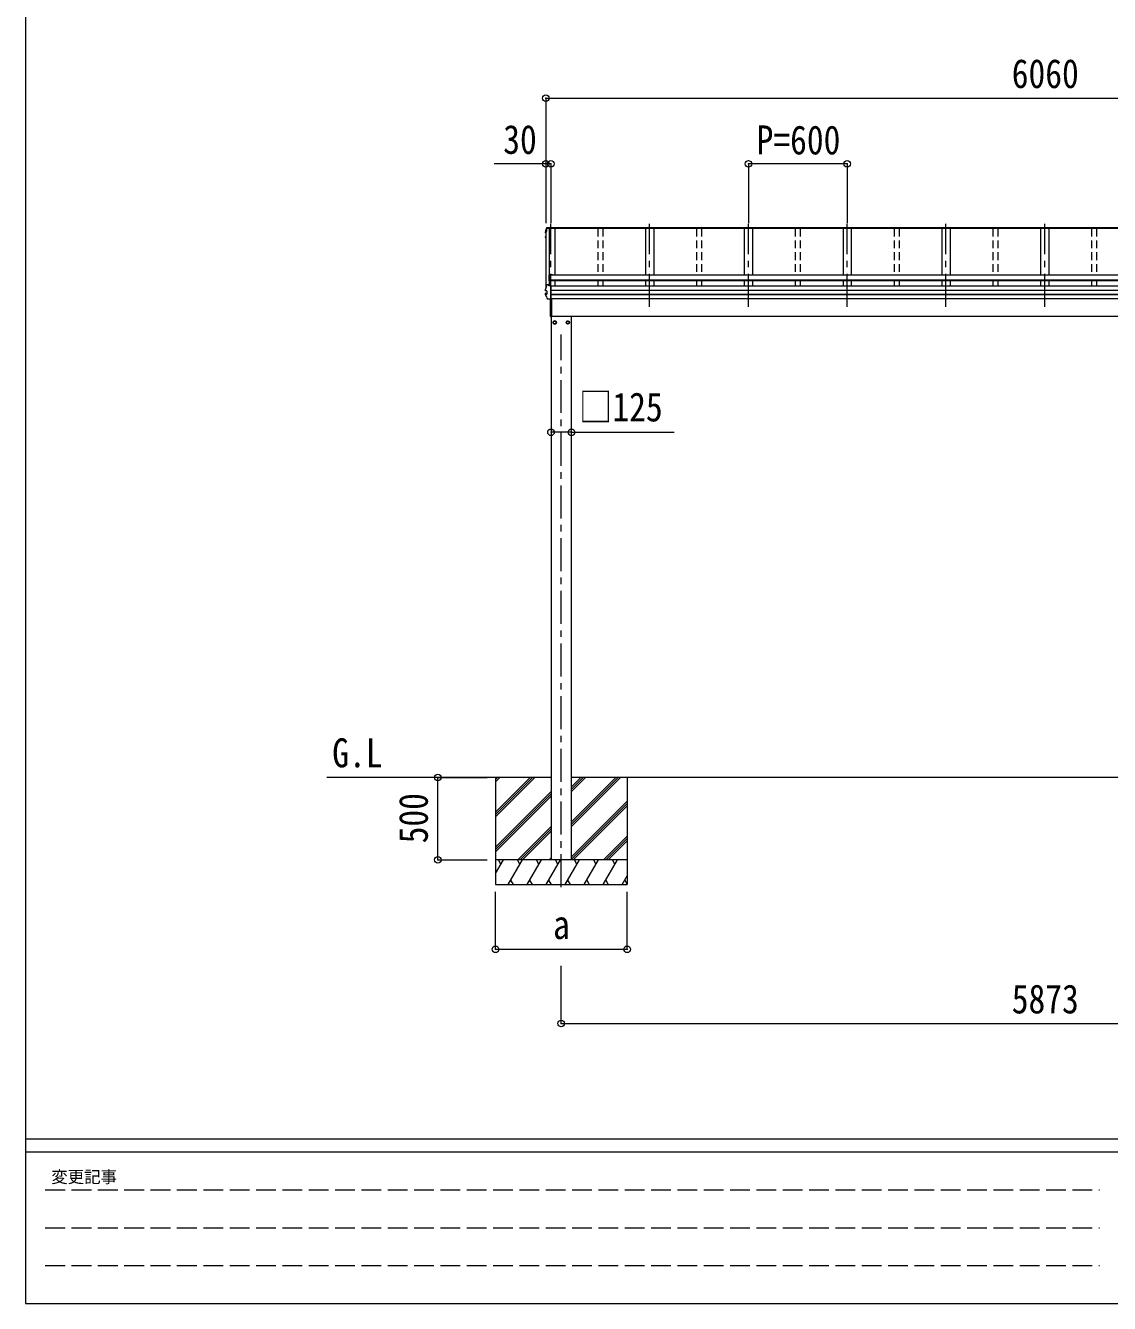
# Model space of a CAD drawing. Units: millimetres at full size, sheet at 1:40. Extents: x -11243 to 11243, y -7760 to 7760.
# Drawn here: x -11243 to -4658, y -7760 to 0 of the extents above; entities that cross this region are included whole.
import ezdxf
from ezdxf.enums import TextEntityAlignment as Align

# ---------------------------------------------------------------- set-up
doc = ezdxf.new("R2010")
doc.units = ezdxf.units.MM
doc.header["$LTSCALE"] = 40
doc.header["$PDMODE"] = 32
doc.header["$PDSIZE"] = 40
for name, pattern in [('CHAIN1', [8, 5, -1, 1, -1]), ('DASHED1', [1.8, 1.2, -0.6]), ('DASHED3', [4, 3, -1])]:
    doc.linetypes.add(name, pattern=pattern)
for name, color, linetype, lineweight in [('0-3_ELV2', 7, 'Continuous', 9), ('0-6_OTH_LINE', 6, 'Continuous', 9), ('F-0_240', 7, 'Continuous', 9)]:
    doc.layers.add(name, color=color, linetype=linetype, lineweight=lineweight)
doc.styles.add('ＭＳ ゴシック', font='')
doc.styles.get('ＭＳ ゴシック').set_extended_font_data('MS Gothic')

msp = doc.modelspace()

# ---------------------------------------------------------------- linework, layer by layer
at = {"layer": '0-3_ELV2', "color": 6}
for p, q in [((-8081.79, -440.23), (-8081.79, -1199.23)), ((-8081.79, -840.23), (-8395.12, -840.23)), ((-8081.79, -840.23), (-8081.79, -1199.23)), ((-8051.79, -840.23), (-8051.79, -1199.23)), ((-6251.79, -840.23), (-6851.79, -840.23)), ((-6851.79, -840.23), (-6851.79, -1199.23)), ((-6251.79, -840.23), (-6251.79, -1199.23)), ((-7925.79, -2470.05), (-8050.79, -2470.05)), ((-7925.79, -2470.05), (-7302.31, -2470.05)), ((-8738.29, -4566.06), (-8439.29, -4566.06)), ((-8738.29, -5066.06), (-8439.29, -5066.06)), ((-8388.29, -5609.6), (-8388.29, -5260.6)), ((-7988.29, -6059.6), (-7988.29, -5709.6))]:
    msp.add_line(p, q, dxfattribs=at)
at = {"layer": '0-3_ELV2', "color": 4}
for p, q in [((-8076.65, -1228.42), (-8076.53, -1228.13)), ((-8076.53, -1228.13), (-8076.35, -1227.87)), ((-8076.35, -1227.87), (-8076.13, -1227.64)), ((-8076.13, -1227.64), (-8075.88, -1227.46)), ((-8075.88, -1227.46), (-8075.6, -1227.33)), ((-8075.6, -1227.33), (-8075.34, -1227.25)), ((-8075.34, -1227.25), (-8075.1, -1227.21)), ((-8026.79, -1232.41), (-8075.22, -1232.41)), ((-8075.1, -1227.21), (-8074.87, -1227.18)), ((-8074.87, -1227.18), (-8074.62, -1227.17)), ((-8074.62, -1227.17), (-8074.33, -1227.15)), ((-8074.33, -1227.15), (-8074.02, -1227.15)), ((-8074.02, -1227.15), (-8073.71, -1227.15)), ((-8073.79, -1227.15), (-8073.79, -1227.15)), ((-8073.79, -1227.16), (-8073.79, -1227.15)), ((-8073.79, -1227.15), (-8048.79, -1227.15)), ((-8048.79, -1229.68), (-8062.99, -1229.68)), ((-8062.76, -1232.26), (-8062.76, -1231.91)), ((-8062.69, -1232.41), (-8062.69, -1575.75)), ((-8051.79, -1232.17), (-8062.61, -1232.17)), ((-8062.09, -1232.41), (-8062.09, -1579.7)), ((-8051.79, -1231.18), (-8051.79, -1232.18)), ((-8048.79, -1231.18), (-8051.79, -1231.18)), ((-2051.79, -1231.5), (-8051.79, -1231.5)), ((-2051.79, -1232.4), (-8051.79, -1232.4)), ((-8048.79, -1231.5), (-8048.79, -1227.15)), ((-2054.79, -1229.23), (-8048.79, -1229.23)), ((-8026.79, -1232.32), (-8026.79, -1516.59)), ((-7476.79, -1232.32), (-7476.79, -1516.59)), ((-7426.79, -1232.32), (-7426.79, -1516.59)), ((-6876.73, -1232.32), (-6876.73, -1516.59)), ((-6826.73, -1232.32), (-6826.73, -1516.59)), ((-6276.79, -1232.32), (-6276.79, -1516.59)), ((-6226.79, -1232.32), (-6226.79, -1516.59)), ((-5676.79, -1232.32), (-5676.79, -1516.59)), ((-5626.79, -1232.32), (-5626.79, -1516.59)), ((-5076.79, -1232.32), (-5076.79, -1516.59)), ((-5026.79, -1232.32), (-5026.79, -1516.59)), ((-8084.2, -1284.11), (-8084.2, -1280.05)), ((-8082.7, -1288.08), (-8084.11, -1284.59)), ((-8084.06, -1254.72), (-8084.1, -1254.98)), ((-8084.1, -1254.98), (-8084.1, -1255.03)), ((-8084.1, -1259.08), (-8084.1, -1255.03)), ((-8081.79, -1282.58), (-8083.15, -1282.84)), ((-8083.05, -1260.35), (-8081.79, -1260.6)), ((-8081.79, -1290.31), (-8082.7, -1288.08)), ((-8081.79, -1284.1), (-8082.63, -1284.26)), ((-8081.79, -1278.48), (-8082.62, -1278.59)), ((-8082.62, -1278.59), (-8082.62, -1278.59)), ((-8081.79, -1259.07), (-8082.55, -1258.92)), ((-8081.79, -1258.72), (-8082.47, -1258.59)), ((-8081.79, -1255.77), (-8081.79, -1592.55)), ((-8063.89, -1516.56), (-8063.89, -1546.02)), ((-8061.89, -1546.02), (-8063.89, -1546.02)), ((-8041.89, -1514.56), (-8061.89, -1514.56)), ((-8041.89, -1516.09), (-8061.89, -1516.09)), ((-8061.89, -1550.61), (-8061.89, -1516.09)), ((-2041.69, -1516.72), (-8061.89, -1516.72)), ((-2041.69, -1545.75), (-8061.89, -1545.75)), ((-2041.69, -1547.49), (-8061.89, -1547.49)), ((-2041.69, -1550.61), (-8061.89, -1550.61)), ((-8041.89, -1514.56), (-8041.89, -1516.72)), ((-8026.79, -1548.56), (-8026.79, -1582.23)), ((-7476.79, -1550.61), (-7476.79, -1582.23)), ((-7426.79, -1550.61), (-7426.79, -1582.23)), ((-6876.73, -1550.61), (-6876.73, -1582.23)), ((-6826.73, -1550.61), (-6826.73, -1582.23)), ((-6276.79, -1550.61), (-6276.79, -1582.23)), ((-6226.79, -1550.61), (-6226.79, -1582.23)), ((-5676.79, -1550.61), (-5676.79, -1582.23)), ((-5626.79, -1550.61), (-5626.79, -1582.23)), ((-5076.79, -1550.61), (-5076.79, -1582.23)), ((-5026.79, -1550.61), (-5026.79, -1582.23)), ((-8084.2, -1634.17), (-8084.2, -1626.77)), ((-8084.06, -1601.43), (-8084.1, -1601.69)), ((-8084.1, -1601.69), (-8084.1, -1601.74)), ((-8084.1, -1609.12), (-8084.1, -1601.74)), ((-8084.1, -1609.07), (-8084.06, -1608.81)), ((-8084.1, -1609.17), (-8084.1, -1609.07)), ((-8084.03, -1609.55), (-8084.08, -1609.17)), ((-8083.85, -1609.89), (-8084.03, -1609.55)), ((-8083.59, -1610.16), (-8083.85, -1609.89)), ((-8083.31, -1610.34), (-8083.59, -1610.16)), ((-8083.08, -1610.43), (-8083.31, -1610.34)), ((-8083.27, -1609.25), (-8083.22, -1608.92)), ((-8083.26, -1609.58), (-8083.27, -1609.25)), ((-8083.2, -1609.89), (-8083.26, -1609.58)), ((-8083.07, -1610.16), (-8083.2, -1609.89)), ((-8083.15, -1625.5), (-8077.19, -1624.34)), ((-8082.83, -1610.51), (-8083.08, -1610.43)), ((-8082.91, -1610.38), (-8083.07, -1610.16)), ((-8082.7, -1610.53), (-8082.91, -1610.38)), ((-8082.56, -1610.58), (-8082.83, -1610.51)), ((-8082.47, -1610.6), (-8082.7, -1610.53)), ((-8076.22, -1611.37), (-8082.47, -1610.6)), ((-8082.47, -1610.6), (-8082.47, -1610.6)), ((-8076.8, -1611.39), (-8076.84, -1611.29)), ((-8076.79, -1611.5), (-8076.8, -1611.39)), ((-8076.79, -1611.5), (-8076.79, -1630.72)), ((-8076.22, -1611.37), (-8076.13, -1611.4)), ((-8076.22, -1611.37), (-8076.22, -1611.37)), ((-8076.13, -1611.4), (-8076.06, -1611.45)), ((-8076.06, -1611.45), (-8076, -1611.52)), ((-8076, -1611.52), (-8075.95, -1611.62)), ((-8075.95, -1611.62), (-8075.92, -1611.73)), ((-8075.92, -1611.73), (-8075.91, -1611.85)), ((-8075.03, -1573.43), (-8062.99, -1573.43)), ((-8062.76, -1574.92), (-8062.99, -1573.43)), ((-8062.99, -1580.05), (-8062.99, -1573.43)), ((-8048.79, -1580.05), (-8062.99, -1580.05)), ((-8062.76, -1574.92), (-8062.76, -1575.27)), ((-8062.03, -1580.05), (-8062.76, -1575.27)), ((-8062.61, -1580.05), (-8062.61, -1576.37)), ((-8062.05, -1580.05), (-8062.61, -1576.37)), ((-8048.79, -1662.47), (-8048.79, -1580.05)), ((-2054.79, -1582.23), (-8048.79, -1582.23)), ((-2054.79, -1608.75), (-8048.79, -1608.75)), ((-2054.79, -1609.64), (-8048.79, -1609.64)), ((-8084.21, -1634.33), (-8084.2, -1634.15)), ((-8084.17, -1634.5), (-8084.21, -1634.33)), ((-8084.09, -1634.66), (-8084.17, -1634.5)), ((-8084.11, -1634.65), (-8081.25, -1641.46)), ((-8083.42, -1634.18), (-8083.37, -1633.82)), ((-8083.4, -1634.53), (-8083.42, -1634.18)), ((-8083.3, -1634.86), (-8083.4, -1634.53)), ((-8083.37, -1633.82), (-8083.26, -1633.49)), ((-8083.26, -1633.49), (-8083.09, -1633.2)), ((-8083.09, -1633.2), (-8082.87, -1633)), ((-8082.87, -1633), (-8082.62, -1632.88)), ((-8082.62, -1632.88), (-8076.22, -1631.19)), ((-8082.62, -1632.88), (-8082.62, -1632.88)), ((-8081.25, -1641.46), (-8078.31, -1648.2)), ((-8078.31, -1648.2), (-8075.27, -1654.84)), ((-8076.22, -1631.19), (-8076.13, -1631.15)), ((-8076.22, -1631.19), (-8076.22, -1631.19)), ((-8076.13, -1631.15), (-8076.06, -1631.09)), ((-8076.06, -1631.09), (-8076, -1631)), ((-8076, -1631), (-8075.95, -1630.9)), ((-8075.95, -1630.9), (-8075.92, -1630.79)), ((-8075.92, -1630.79), (-8075.91, -1630.67)), ((-8075.27, -1654.84), (-8072.15, -1661.41)), ((-8071.98, -1661.69), (-8072.16, -1661.36)), ((-8071.72, -1661.97), (-8071.98, -1661.69)), ((-8071.42, -1662.19), (-8071.72, -1661.97)), ((-8071.08, -1662.33), (-8071.42, -1662.19)), ((-8070.77, -1662.4), (-8071.08, -1662.33)), ((-8070.5, -1662.44), (-8070.77, -1662.4)), ((-8070.18, -1662.46), (-8070.5, -1662.44)), ((-8069.83, -1662.47), (-8070.18, -1662.46)), ((-8069.45, -1662.47), (-8069.83, -1662.47)), ((-8048.79, -1662.47), (-8069.43, -1662.47)), ((-8053.79, -1766.66), (-8053.79, -1662.47)), ((-8053.29, -1767.06), (-8053.29, -1662.47)), ((-2054.79, -1632.87), (-8048.79, -1632.87)), ((-2054.79, -1634.79), (-8048.79, -1634.79)), ((-2054.79, -1659.83), (-8048.79, -1659.83)), ((-8046.79, -1659.83), (-8046.79, -1764.66)), ((-8053.29, -1767.06), (-8053.29, -1767.12)), ((-8053.29, -1767.06), (-8053.29, -1767.06)), ((-8053.29, -1767.12), (-8053.29, -1767.16)), ((-8053.29, -1767.16), (-8053.29, -1767.16)), ((-8053.29, -1767.16), (-8051.79, -1767.16)), ((-8053.29, -1767.16), (-8053.29, -1767.16)), ((-8051.79, -1767.16), (-8051.79, -1764.66)), ((-8051.79, -1764.66), (-8046.79, -1764.66)), ((-2171.08, -1766.06), (-8051.79, -1766.06)), ((-8050.79, -1766.06), (-8050.79, -5066.06)), ((-7925.79, -5066.06), (-7925.79, -1766.06)), ((-8028.29, -1793.25), (-8036.79, -1798.15)), ((-8036.79, -1798.15), (-8036.79, -1807.97)), ((-8036.79, -1807.97), (-8028.29, -1812.88)), ((-8019.79, -1798.15), (-8028.29, -1793.25)), ((-8028.29, -1812.88), (-8019.79, -1807.97)), ((-8019.79, -1807.97), (-8019.79, -1798.15)), ((-8019.69, -1802.81), (-8019.79, -1802.81)), ((-8019.69, -1803.31), (-8019.79, -1803.31)), ((-7956.88, -1802.81), (-7956.78, -1802.81)), ((-7956.88, -1803.31), (-7956.78, -1803.31)), ((-7956.79, -1798.15), (-7948.29, -1793.25)), ((-7956.79, -1807.97), (-7956.79, -1798.15)), ((-7948.29, -1812.88), (-7956.79, -1807.97)), ((-7948.29, -1793.25), (-7939.79, -1798.15)), ((-7939.79, -1807.97), (-7948.29, -1812.88)), ((-7939.79, -1798.15), (-7939.79, -1807.97))]:
    msp.add_line(p, q, dxfattribs=at)
at = {"layer": '0-3_ELV2', "color": 5, "linetype": 'CHAIN1'}
for p, q in [((-8051.73, -1708.06), (-8051.73, -1203.88)), ((-7451.79, -1708.06), (-7451.79, -1203.88)), ((-6851.79, -1708.06), (-6851.79, -1203.88)), ((-6251.79, -1708.06), (-6251.79, -1203.88)), ((-5651.79, -1708.06), (-5651.79, -1203.88)), ((-5051.79, -1708.06), (-5051.79, -1203.88)), ((-7988.29, -5232.58), (-7988.29, -1875.49))]:
    msp.add_line(p, q, dxfattribs=at)
at = {"layer": '0-3_ELV2', "color": 4, "linetype": 'DASHED1'}
for p, q in [((-7766.79, -1232.32), (-7766.79, -1516.72)), ((-7736.79, -1232.32), (-7736.79, -1516.72)), ((-7166.79, -1232.32), (-7166.79, -1516.72)), ((-7136.79, -1232.32), (-7136.79, -1516.72)), ((-6566.79, -1232.32), (-6566.79, -1516.72)), ((-6536.79, -1232.32), (-6536.79, -1516.72)), ((-5966.79, -1232.32), (-5966.79, -1516.72)), ((-5936.79, -1232.32), (-5936.79, -1516.72)), ((-5366.79, -1232.32), (-5366.79, -1516.72)), ((-5336.79, -1232.32), (-5336.79, -1516.72)), ((-4766.79, -1232.32), (-4766.79, -1516.72)), ((-4736.79, -1232.32), (-4736.79, -1516.72)), ((-7766.79, -1550.61), (-7766.79, -1582.23)), ((-7736.79, -1550.61), (-7736.79, -1582.23)), ((-7166.79, -1550.61), (-7166.79, -1582.23)), ((-7136.79, -1550.61), (-7136.79, -1582.23)), ((-6566.79, -1550.61), (-6566.79, -1582.23)), ((-6536.79, -1550.61), (-6536.79, -1582.23)), ((-5966.79, -1550.61), (-5966.79, -1582.23)), ((-5936.79, -1550.61), (-5936.79, -1582.23)), ((-5366.79, -1550.61), (-5366.79, -1582.23)), ((-5336.79, -1550.61), (-5336.79, -1582.23)), ((-4766.79, -1550.61), (-4766.79, -1582.23)), ((-4736.79, -1550.61), (-4736.79, -1582.23))]:
    msp.add_line(p, q, dxfattribs=at)
at = {"layer": '0-3_ELV2'}
for p, q in [((-8050.79, -4566.06), (-9411.89, -4566.06)), ((-8388.29, -4579.3), (-8375.05, -4566.06)), ((-8388.29, -4593.44), (-8360.9, -4566.06)), ((-8388.29, -4805.57), (-8148.77, -4566.06)), ((-8388.29, -4791.43), (-8162.91, -4566.06)), ((-8388.29, -4777.29), (-8177.05, -4566.06)), ((-8388.29, -4566.06), (-8388.29, -5216.06)), ((-7925.79, -4623.16), (-7868.69, -4566.06)), ((-7925.79, -4637.3), (-7854.55, -4566.06)), ((-7925.79, -4651.44), (-7840.4, -4566.06)), ((-7925.79, -4849.43), (-7642.41, -4566.06)), ((-7925.79, -4835.29), (-7656.55, -4566.06)), ((-7925.79, -4863.57), (-7628.27, -4566.06)), ((-2177.79, -4566.06), (-7925.79, -4566.06)), ((-7588.29, -4566.06), (-7588.29, -5216.06)), ((-8388.29, -4989.42), (-8050.79, -4651.92)), ((-8388.29, -5003.56), (-8050.79, -4666.07)), ((-8388.29, -5017.71), (-8050.79, -4680.21)), ((-7925.79, -5047.42), (-7588.29, -4709.92)), ((-7925.79, -5061.56), (-7588.29, -4724.07)), ((-7916.14, -5066.06), (-7588.29, -4738.21)), ((-8252.79, -5066.06), (-8050.79, -4864.05)), ((-8238.65, -5066.06), (-8050.79, -4878.2)), ((-8224.51, -5066.06), (-8050.79, -4892.34)), ((-7732.29, -5066.06), (-7588.29, -4922.05)), ((-7718.15, -5066.06), (-7588.29, -4936.2)), ((-7704.01, -5066.06), (-7588.29, -4950.34)), ((-8388.29, -5149.89), (-8339.88, -5066.06)), ((-7588.29, -5066.06), (-8388.29, -5066.06)), ((-8354.89, -5092.04), (-8369.89, -5066.06)), ((-8311.02, -5216.06), (-8224.42, -5066.06)), ((-8239.42, -5092.04), (-8254.42, -5066.06)), ((-8195.55, -5216.06), (-8108.95, -5066.06)), ((-8123.95, -5092.04), (-8138.95, -5066.06)), ((-8080.08, -5216.06), (-7993.48, -5066.06)), ((-8062.38, -5066.06), (-8050.79, -5054.47)), ((-8008.48, -5092.04), (-8023.48, -5066.06)), ((-7964.61, -5216.06), (-7878.01, -5066.06)), ((-7893.01, -5092.04), (-7908.01, -5066.06)), ((-7849.14, -5216.06), (-7762.54, -5066.06)), ((-7792.54, -5066.06), (-7777.54, -5092.04)), ((-7733.67, -5216.06), (-7647.07, -5066.06)), ((-7662.07, -5092.04), (-7677.07, -5066.06)), ((-8296.02, -5190.08), (-8281.02, -5216.06)), ((-8180.55, -5190.08), (-8165.55, -5216.06)), ((-8065.08, -5190.08), (-8050.08, -5216.06)), ((-7949.61, -5190.08), (-7934.61, -5216.06)), ((-7834.14, -5190.08), (-7819.14, -5216.06)), ((-7718.67, -5190.08), (-7703.67, -5216.06)), ((-7618.2, -5216.06), (-7588.29, -5164.25)), ((-7603.2, -5190.08), (-7588.29, -5215.91)), ((-8388.29, -5216.06), (-7588.29, -5216.06))]:
    msp.add_line(p, q, dxfattribs=at)
at = {"layer": '0-3_ELV2', "color": 4}
for points in [[(-8084.06, -1254.72), (-8081.74, -1245.87), (-8079.28, -1237.1), (-8076.65, -1228.44)], [(-8075.03, -1230.77), (-8062.99, -1230.77), (-8062.76, -1232.26), (-8075.18, -1232.26)], [(-8062.99, -1230.77), (-8062.99, -1229.68), (-8062.61, -1232.17)]]:
    msp.add_lwpolyline(points, dxfattribs=at)
at = {"layer": '0-3_ELV2', "color": 6}
msp.add_lwpolyline([(-8388.29, -5609.6), (-7588.29, -5609.6), (-7588.29, -5260.6)], dxfattribs=at)
at = {"layer": '0-3_ELV2', "color": 4}
for centre, radius in [((-8028.29, -1803.06), 10), ((-8028.29, -1803.06), 8.5), ((-7948.29, -1803.06), 10), ((-7948.29, -1803.06), 8.5)]:
    msp.add_circle(centre, radius, dxfattribs=at)
for centre, radius, start, end in [((-7598.78, -1378.43), 499.82, 162.96047, 166.14879), ((-7598.77, -1378.43), 498.32, 162.94349, 166.12469), ((-8075.03, -1232.46), 1.7, 89.95676, 162.90929), ((-8082.9, -1280.05), 1.3, 100.9005, 179.9623), ((-8082.9, -1284.11), 1.3, 100.8868, 201.66215), ((-8082.8, -1259.08), 1.3, 166.2046, 259.10358), ((-7619.46, -1099.55), 498.64, 201.74241, 202.00165), ((-7619.46, -1099.2), 498.64, 201.78246, 202.00165), ((-8061.89, -1516.56), 2, 90, 180), ((-8082.9, -1626.77), 1.3, 100.9005, 179.9623), ((-7598.78, -1721.09), 499.82, 162.96047, 166.14879), ((-8077.28, -1623.85), 0.499, 280.91518, 359.94761), ((-8075.03, -1575.12), 1.7, 89.95676, 162.90929), ((-8053.29, -1766.66), 0.5, 180, 269.5), ((-8041.14, -1751.99), 12.15, 179.0404, 180.9596), ((-8028.29, -1803.06), 8.6, 171.25399, 188.74601), ((-8028.29, -1803.06), 8.6, 111.25399, 128.74601), ((-8028.29, -1803.06), 8.6, 231.25399, 248.74601), ((-8028.29, -1803.06), 8.6, 51.25399, 68.74601), ((-8028.29, -1803.06), 8.6, 291.25399, 308.74601), ((-8028.29, -1803.06), 8.6, 1.66581, 8.74601), ((-8028.29, -1803.06), 8.6, 351.25399, 358.33419), ((-7948.29, -1803.06), 8.6, 171.25399, 178.33419), ((-7948.29, -1803.06), 8.6, 181.66581, 188.74601), ((-7948.29, -1803.06), 8.6, 111.25399, 128.74601), ((-7948.29, -1803.06), 8.6, 231.25399, 248.74601), ((-7948.29, -1803.06), 8.6, 51.25399, 68.74601), ((-7948.29, -1803.06), 8.6, 291.25399, 308.74601), ((-7948.29, -1803.06), 8.6, 351.25399, 8.74601)]:
    msp.add_arc(centre, radius, start, end, dxfattribs=at)
at = {"layer": '0-3_ELV2', "color": 6}
for p in [(-8081.79, -440.23), (-8081.79, -840.23), (-8051.79, -840.23), (-6851.79, -840.23), (-6251.79, -840.23), (-8050.79, -2470.05), (-7925.79, -2470.05), (-8738.29, -4566.06), (-8738.29, -5066.06), (-8388.29, -5609.6), (-7588.29, -5609.6), (-7988.29, -6059.6)]:
    msp.add_point(p, dxfattribs=at)
at = {"layer": '0-6_OTH_LINE'}
for p, q in [((-8081.79, -440.23), (-2021.79, -440.23)), ((-8051.79, -840.23), (-8081.79, -840.23)), ((-8738.29, -5066.06), (-8738.29, -4566.06)), ((-7988.29, -6059.6), (-2115.29, -6059.6))]:
    msp.add_line(p, q, dxfattribs=at)
at = {"layer": 'F-0_240', "color": 5}
for p, q in [((-11242.74, 7760), (-11242.74, -7760)), ((-11242.74, -6760), (10677.26, -6760)), ((-11242.74, -6840), (7121.58, -6840)), ((-11242.74, -7760), (10677.26, -7760))]:
    msp.add_line(p, q, dxfattribs=at)
at = {"layer": 'F-0_240', "color": 4, "linetype": 'DASHED3'}
for p, q in [((-11122.75, -7070), (-4718.42, -7070)), ((-11122.75, -7300), (-4718.42, -7300)), ((-11122.75, -7530), (-4718.42, -7530))]:
    msp.add_line(p, q, dxfattribs=at)

# ---------------------------------------------------------------- texts
at = {"layer": '0-3_ELV2', "style": 'ＭＳ ゴシック', "width": 0.85}
for s, p in [('6060', (-5251.79, -432.23)), ('30', (-8340.95, -832.14)), ('P=600', (-6801.79, -835.23)), ('□125', (-7881.86, -2456.68)), ('G.L', (-9379.77, -4557.21)), ('a', (-8038.29, -5599.6)), ('5873', (-5251.79, -6051.6))]:
    msp.add_text(s, height=176, dxfattribs=at).set_placement(p, align=Align.BOTTOM_LEFT)
msp.add_text('500', height=176, rotation=90, dxfattribs=at).set_placement((-8746.29, -4966.06), align=Align.BOTTOM_LEFT)
at = {"layer": 'F-0_240', "style": 'ＭＳ ゴシック'}
msp.add_text('変更記事', height=73.31, dxfattribs=at).set_placement((-11086.44, -7050), align=Align.BOTTOM_LEFT)

doc.saveas('drawing.dxf')
